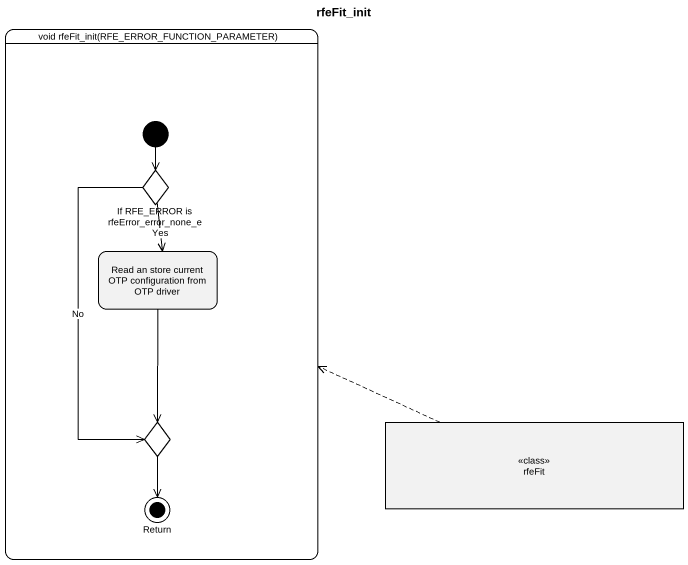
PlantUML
@startuml
title rfeFit_init
hide empty description
state "void rfeFit_init(RFE_ERROR_FUNCTION_PARAMETER)" as void_rfeFit_init_RFE_ERROR {
  state "If RFE_ERROR is rfeError_error_none_e" as If_RFE_ERROR_is_rfeError <<choice>>
  state "Read an store current OTP configuration from OTP driver" as Read_an_store_current_OTP
  state choice1 <<choice>>
  state "Return" as Return_ <<end>>
  [*] --> If_RFE_ERROR_is_rfeError
}
state rfeFit <<class>>
If_RFE_ERROR_is_rfeError --> Read_an_store_current_OTP : Yes
If_RFE_ERROR_is_rfeError --> choice1 : No
Read_an_store_current_OTP --> choice1
choice1 --> Return_
rfeFit -left[dashed]-> void_rfeFit_init_RFE_ERROR
@enduml
